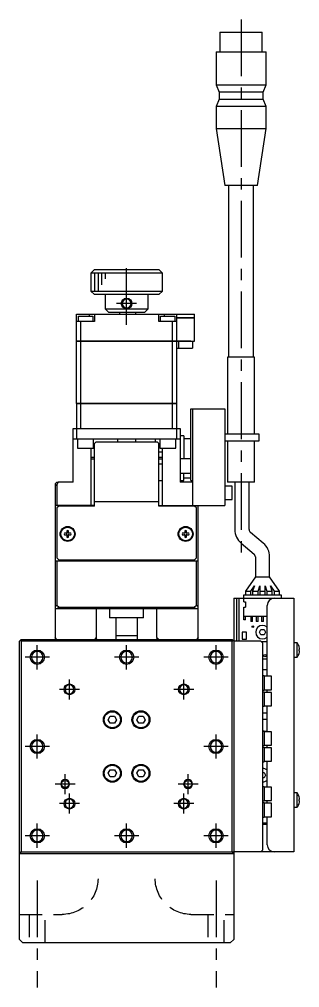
# Model space of a CAD drawing. Extents: x 0 to 776, y -8 to 645.
# Drawn here: x 301.3 to 379.7, y -2.5 to 268.6 of the extents above; entities that cross this region are included whole.
import ezdxf

# ---------------------------------------------------------------- set-up
doc = ezdxf.new("R2010")
doc.units = 0
doc.header["$LTSCALE"] = 0.5
doc.linetypes.add('CENTER', pattern=[50.8, 31.75, -6.35, 6.35, -6.35])
doc.linetypes.add('DASHED', pattern=[19.05, 12.7, -6.35])
for name, color, linetype in [('MSM_CENTER', 1, 'CENTER'), ('MSM_CONTINUOUS', 7, 'CONTINUOUS'), ('MSM_DASHED', 4, 'DASHED'), ('MSM_NARROW', 5, 'CONTINUOUS')]:
    doc.layers.add(name, color=color, linetype=linetype)

msp = doc.modelspace()

# ---------------------------------------------------------------- linework, layer by layer
at = {"layer": 'MSM_CENTER'}
for p, q in [((363.32, 268.55), (363.32, 117.45)), ((331.32, 183), (331.32, 201)), ((334.12, 189), (328.52, 189)), ((306.32, 86.6), (306.32, 93.4)), ((331.32, 86.6), (331.32, 93.4)), ((356.32, 86.6), (356.32, 93.4)), ((309.72, 90), (302.92, 90)), ((334.72, 90), (327.92, 90)), ((359.72, 90), (352.92, 90)), ((315.32, 78.2), (315.32, 83.8)), ((347.32, 78.2), (347.32, 83.8)), ((318.12, 81), (312.52, 81)), ((350.12, 81), (344.52, 81)), ((306.32, 61.6), (306.32, 68.4)), ((356.32, 61.6), (356.32, 68.4)), ((309.72, 65), (302.92, 65)), ((359.72, 65), (352.92, 65)), ((314.12, 51.7), (314.12, 57.3)), ((348.52, 51.7), (348.52, 57.3)), ((316.92, 54.5), (311.32, 54.5)), ((351.32, 54.5), (345.72, 54.5)), ((315.32, 46.2), (315.32, 51.8)), ((347.32, 46.2), (347.32, 51.8)), ((318.12, 49), (312.52, 49)), ((350.12, 49), (344.52, 49)), ((306.32, 36.6), (306.32, 43.4)), ((331.32, 36.6), (331.32, 43.4)), ((356.32, 36.6), (356.32, 43.4)), ((309.72, 40), (302.92, 40)), ((334.72, 40), (327.92, 40)), ((359.72, 40), (352.92, 40)), ((306.32, 27.5), (306.32, -2.5)), ((356.32, 27.5), (356.32, -2.5))]:
    msp.add_line(p, q, dxfattribs=at)
at = {"layer": 'MSM_CONTINUOUS'}
for p, q in [((357.37, 265), (369.27, 265)), ((357.37, 265), (357.37, 259.5)), ((369.27, 259.5), (369.27, 265)), ((356.32, 259.5), (370.32, 259.5)), ((356.32, 259.5), (356.32, 250.2)), ((370.32, 250.2), (370.32, 259.5)), ((356.32, 250.2), (370.32, 250.2)), ((356.32, 250.2), (357.17, 248.2)), ((369.47, 248.2), (370.32, 250.2)), ((369.47, 248.2), (357.17, 248.2)), ((357.17, 248.2), (357.17, 246.2)), ((369.47, 246.2), (369.47, 248.2)), ((357.17, 246.2), (356.32, 244.2)), ((370.32, 244.2), (356.32, 244.2)), ((356.32, 244.2), (356.32, 238)), ((357.17, 246.2), (369.47, 246.2)), ((370.32, 244.2), (369.47, 246.2)), ((370.32, 238), (370.32, 244.2)), ((356.32, 238), (370.32, 238)), ((356.32, 238), (358.75, 222)), ((367.89, 222), (370.32, 238)), ((367.89, 222), (358.75, 222)), ((359.82, 222), (359.82, 174)), ((366.82, 174), (366.82, 222)), ((322.32, 198.5), (321.32, 197.5)), ((322.32, 198.5), (340.32, 198.5)), ((341.32, 197.5), (340.32, 198.5)), ((341.32, 197.5), (321.32, 197.5)), ((321.32, 197.5), (321.32, 192.5)), ((341.32, 192.5), (341.32, 197.5)), ((321.32, 192.5), (341.32, 192.5)), ((321.32, 192.5), (322.32, 191.5)), ((340.32, 191.5), (341.32, 192.5)), ((340.32, 191.5), (322.32, 191.5)), ((325.32, 191.5), (325.32, 187.5)), ((337.32, 187.5), (337.32, 191.5)), ((326.32, 186.5), (325.32, 187.5)), ((325.32, 187.5), (337.32, 187.5)), ((337.32, 187.5), (336.32, 186.5)), ((317.32, 178.5), (317.32, 186)), ((317.32, 186), (350.32, 186)), ((317.82, 184), (317.82, 185.5)), ((317.82, 185.5), (321.82, 185.5)), ((320.82, 186), (320.82, 185.5)), ((321.82, 185.5), (321.82, 184)), ((322.32, 186), (322.32, 184)), ((336.32, 186.5), (326.32, 186.5)), ((329.32, 186.5), (329.32, 186)), ((333.82, 186.5), (333.82, 186)), ((340.32, 184), (340.32, 186)), ((340.82, 185.5), (344.82, 185.5)), ((340.82, 184), (340.82, 185.5)), ((341.82, 186), (341.82, 185.5)), ((344.82, 185.5), (344.82, 184)), ((345.32, 178.5), (345.32, 186)), ((345.32, 185), (350.32, 185)), ((350.32, 184.99), (345.32, 184.99)), ((350.31, 185), (350.31, 184.99)), ((350.32, 185), (350.32, 186)), ((350.32, 178.5), (350.32, 184.99)), ((322.32, 184), (317.32, 184)), ((318.47, 178.5), (318.47, 184)), ((345.32, 184), (340.32, 184)), ((344.16, 178.5), (344.16, 184)), ((317.32, 178.5), (350.32, 178.5)), ((317.32, 161), (317.32, 178.49)), ((349.32, 178.49), (317.32, 178.49)), ((317.33, 178.5), (317.33, 178.49)), ((318.47, 161), (318.47, 178.49)), ((318.48, 178.5), (318.48, 178.49)), ((344.16, 178.5), (344.16, 178.49)), ((344.16, 161), (344.16, 178.49)), ((345.31, 178.5), (345.31, 178.49)), ((345.32, 161), (345.32, 178.49)), ((345.32, 176.5), (349.72, 176.5)), ((345.82, 178.49), (345.82, 176.5)), ((349.32, 178.5), (349.32, 178.49)), ((349.72, 178.5), (349.72, 176.5)), ((367.07, 174), (359.57, 174)), ((359.57, 174), (359.57, 152.5)), ((367.07, 152.5), (367.07, 174)), ((317.32, 161), (345.32, 161)), ((317.32, 160.99), (317.32, 151)), ((345.32, 160.99), (317.32, 160.99)), ((317.33, 161), (317.33, 160.99)), ((318.47, 154), (318.47, 160.99)), ((318.48, 161), (318.48, 160.99)), ((344.16, 161), (344.16, 160.99)), ((344.16, 154), (344.16, 160.99)), ((345.31, 161), (345.31, 160.99)), ((345.32, 151), (345.32, 160.99)), ((349.32, 139.5), (349.32, 159.5)), ((349.32, 159.5), (358.82, 159.5)), ((349.82, 132.5), (349.82, 159.5)), ((358.82, 159.5), (358.82, 132.5)), ((316.32, 154), (346.32, 154)), ((316.32, 139), (316.32, 154)), ((346.32, 154), (346.32, 139)), ((347.32, 152), (346.32, 152)), ((347.32, 152), (347.32, 145.5)), ((358.82, 152.5), (368.32, 152.5)), ((368.32, 152.5), (368.32, 150.5)), ((346.32, 151), (316.32, 151)), ((317.57, 151), (317.57, 148.5)), ((322.07, 148.5), (322.07, 151)), ((322.82, 150.3), (322.32, 149.8)), ((322.32, 132.3), (322.32, 149.8)), ((322.82, 150.3), (339.82, 150.3)), ((328.82, 150.3), (328.82, 151)), ((333.82, 151), (333.82, 150.3)), ((339.32, 151), (339.32, 150.3)), ((340.32, 149.8), (339.82, 150.3)), ((340.32, 132.3), (340.32, 149.8)), ((340.57, 151), (340.57, 148.5)), ((345.07, 148.5), (345.07, 151)), ((347.32, 151.25), (349.32, 151.25)), ((368.32, 150.5), (358.82, 150.5)), ((359.57, 150.5), (359.57, 139)), ((367.07, 139), (367.07, 150.5)), ((317.57, 148.5), (322.07, 148.5)), ((321.32, 148.5), (321.32, 132.3)), ((340.32, 147.5), (341.32, 147.5)), ((340.57, 148.5), (345.07, 148.5)), ((341.32, 132.3), (341.32, 148.5)), ((321.32, 146), (322.32, 146)), ((321.32, 145.5), (322.32, 145.5)), ((340.32, 146), (341.32, 146)), ((340.32, 145.5), (341.32, 145.5)), ((341.32, 144), (340.32, 144)), ((349.32, 145.5), (346.32, 145.5)), ((346.32, 141.5), (349.32, 141.5)), ((347.32, 139.5), (347.32, 141.5)), ((311.32, 138.5), (311.82, 139)), ((311.32, 138.5), (311.32, 95)), ((311.82, 138.39), (311.32, 137.89)), ((312.13, 139), (311.82, 138.39)), ((311.82, 139), (312.13, 139)), ((311.82, 138.39), (311.82, 132.5)), ((316.32, 139), (312.13, 139)), ((340.32, 139.5), (341.32, 139.5)), ((346.32, 139.5), (347.32, 139.5)), ((349.82, 139), (346.32, 139)), ((347.32, 140.25), (349.32, 140.25)), ((349.32, 139.5), (349.82, 139.5)), ((367.07, 139), (359.57, 139)), ((361.57, 139), (361.57, 125.72)), ((365.57, 125.72), (365.57, 139)), ((360.82, 137.9), (358.82, 137.9)), ((360.82, 134.1), (360.82, 137.9)), ((340.32, 133.5), (322.32, 133.5)), ((358.82, 134.1), (360.82, 134.1)), ((322.32, 132.5), (311.32, 132.5)), ((312.32, 132.3), (311.82, 131.8)), ((311.82, 131.8), (311.82, 117.8)), ((322.32, 132.3), (312.32, 132.3)), ((340.32, 132.5), (358.82, 132.5)), ((350.32, 132.3), (340.32, 132.3)), ((350.82, 131.8), (350.32, 132.3)), ((350.82, 117.8), (350.82, 131.8)), ((351.32, 95), (351.32, 132.5)), ((314.58, 124.74), (313.9, 124.74)), ((314.58, 125.42), (314.58, 124.74)), ((315.06, 124.74), (315.06, 125.42)), ((315.74, 124.74), (315.06, 124.74)), ((347.58, 124.74), (346.9, 124.74)), ((347.58, 125.42), (347.58, 124.74)), ((348.06, 124.74), (348.06, 125.42)), ((348.74, 124.74), (348.06, 124.74)), ((369.53, 121.93), (365.93, 124.95)), ((313.9, 124.26), (314.58, 124.26)), ((314.58, 124.26), (314.58, 123.58)), ((315.06, 123.58), (315.06, 124.26)), ((315.06, 124.26), (315.74, 124.26)), ((346.9, 124.26), (347.58, 124.26)), ((347.58, 124.26), (347.58, 123.58)), ((348.06, 124.26), (348.74, 124.26)), ((348.06, 123.58), (348.06, 124.26)), ((363.36, 121.89), (366.96, 118.87)), ((311.32, 117), (351.32, 117)), ((311.82, 117.8), (312.32, 117.3)), ((311.82, 117), (311.82, 104.61)), ((312.32, 117.3), (350.32, 117.3)), ((321.32, 117.3), (321.32, 117)), ((323.07, 117), (323.07, 117.3)), ((326.32, 117.3), (326.32, 117.2)), ((326.32, 117.2), (336.32, 117.2)), ((326.32, 117.2), (326.52, 117)), ((336.12, 117), (336.32, 117.2)), ((336.32, 117.2), (336.32, 117.3)), ((339.57, 117.3), (339.57, 117)), ((341.32, 117), (341.32, 117.3)), ((350.32, 117.3), (350.82, 117.8)), ((350.82, 104.61), (350.82, 117)), ((367.32, 118.1), (367.32, 112.5)), ((371.32, 112.5), (371.32, 118.1)), ((367.32, 112.5), (364.57, 108.5)), ((367.32, 112.5), (371.32, 112.5)), ((374.07, 108.5), (371.32, 112.5)), ((364.57, 108.5), (366.07, 108.5)), ((364.57, 108.5), (364.57, 107.5)), ((366.07, 108.5), (367.07, 109.95)), ((366.07, 107.5), (366.07, 108.5)), ((367.07, 109.95), (366.57, 108.5)), ((366.57, 108.5), (368.07, 108.5)), ((366.57, 108.5), (366.57, 107.5)), ((368.07, 108.5), (368.57, 109.95)), ((368.07, 107.5), (368.07, 108.5)), ((368.57, 109.95), (368.57, 107.5)), ((368.57, 108.5), (370.07, 108.5)), ((370.07, 109.95), (370.57, 108.5)), ((370.07, 107.5), (370.07, 109.95)), ((370.57, 108.5), (372.07, 108.5)), ((370.57, 108.5), (370.57, 107.5)), ((372.07, 108.5), (371.57, 109.95)), ((371.57, 109.95), (372.57, 108.5)), ((372.07, 107.5), (372.07, 108.5)), ((372.57, 108.5), (374.07, 108.5)), ((372.57, 108.5), (372.57, 107.5)), ((374.07, 107.5), (374.07, 108.5)), ((361.32, 106.5), (361.32, 11)), ((361.32, 106.5), (378.12, 106.5)), ((362.12, 94.5), (362.12, 106.5)), ((362.82, 94.5), (362.82, 106.5)), ((364.07, 107.5), (374.57, 107.5)), ((364.07, 105.5), (364.07, 107.5)), ((374.57, 107.5), (374.57, 106.5)), ((378.12, 106.5), (378.12, 35.5)), ((311.32, 104.11), (311.82, 104.61)), ((351.32, 103.5), (311.32, 103.5)), ((311.82, 104.61), (312.43, 104)), ((312.43, 104), (311.93, 103.5)), ((312.43, 104), (350.21, 104)), ((322.83, 103.5), (322.83, 95.5)), ((326.57, 103.5), (326.57, 101)), ((336.07, 101), (336.07, 103.5)), ((339.8, 95.5), (339.8, 103.5)), ((350.21, 104), (350.82, 104.61)), ((350.71, 103.5), (350.21, 104)), ((350.82, 104.61), (351.32, 104.11)), ((364.07, 105.5), (364.57, 105.5)), ((364.07, 104), (364.57, 104)), ((364.07, 100.5), (364.07, 104)), ((364.57, 105.5), (364.57, 104)), ((370.62, 84.65), (370.62, 104.5)), ((336.07, 101), (326.57, 101)), ((328.32, 101), (328.32, 95)), ((334.32, 95), (334.32, 101)), ((364.07, 101.5), (370.62, 101.5)), ((364.57, 100.5), (364.07, 100.5)), ((364.57, 100.5), (364.57, 101.5)), ((366.07, 101.5), (366.07, 100)), ((366.57, 100), (366.57, 101.5)), ((367.57, 101.5), (367.57, 100)), ((368.07, 100), (368.07, 101.5)), ((369.07, 101.5), (369.07, 100)), ((369.57, 100), (369.57, 101.5)), ((370.57, 101.5), (370.57, 100)), ((366.57, 100), (366.07, 100)), ((368.07, 100), (367.57, 100)), ((368.45, 97), (368.89, 97.75)), ((368.89, 97.75), (369.75, 97.75)), ((369.57, 100), (369.07, 100)), ((369.75, 97.75), (370.19, 97)), ((370.62, 100), (370.57, 100)), ((301.82, 95), (301.32, 94.5)), ((301.82, 95), (360.82, 95)), ((311.82, 95), (311.32, 95.5)), ((322.83, 95.5), (322.33, 95)), ((323.01, 95), (322.83, 95.5)), ((334.32, 96), (328.32, 96)), ((339.8, 95.5), (339.63, 95)), ((340.3, 95), (339.8, 95.5)), ((351.32, 95.5), (350.82, 95)), ((361.32, 94.5), (360.82, 95)), ((363.61, 97.02), (363.61, 95.02)), ((364.86, 97.02), (363.61, 97.02)), ((363.61, 95.02), (364.86, 95.02)), ((364.86, 95.02), (364.86, 97.02)), ((368.89, 96.25), (368.45, 97)), ((369.75, 96.25), (368.89, 96.25)), ((370.19, 97), (369.75, 96.25)), ((301.32, 11), (301.32, 94.5)), ((301.82, 94.5), (301.57, 94.75)), ((360.82, 94.5), (301.82, 94.5)), ((301.82, 94.5), (301.82, 35.5)), ((361.07, 94.75), (360.82, 94.5)), ((360.82, 35.5), (360.82, 94.5)), ((368.82, 94.5), (361.32, 94.5)), ((369.32, 94), (368.82, 94.5)), ((368.97, 94.35), (370.62, 94.35)), ((369.32, 94), (369.32, 36)), ((379.02, 94), (378.12, 94)), ((379.02, 90), (379.02, 94)), ((379.58, 92.93), (379.58, 92.95)), ((379.58, 92.2), (379.71, 92.2)), ((379.58, 91.8), (379.58, 92.2)), ((378.12, 90), (379.02, 90)), ((379.71, 91.8), (379.58, 91.8)), ((379.58, 91.05), (379.58, 91.07)), ((370.62, 89.44), (369.32, 89.44)), ((370.62, 86.5), (369.32, 86.5)), ((369.82, 84.75), (369.32, 84.75)), ((369.82, 84.75), (369.82, 80.75)), ((371.82, 84.65), (369.82, 84.65)), ((371.82, 80.85), (371.82, 84.65)), ((369.32, 80.75), (369.82, 80.75)), ((369.82, 80.25), (369.32, 80.25)), ((369.82, 80.85), (371.82, 80.85)), ((369.82, 80.25), (369.82, 76.25)), ((371.82, 80.15), (369.82, 80.15)), ((370.62, 80.15), (370.62, 80.85)), ((371.82, 76.35), (371.82, 80.15)), ((369.32, 76.25), (369.82, 76.25)), ((369.82, 76.35), (371.82, 76.35)), ((370.62, 69.15), (370.62, 76.35)), ((326.17, 72.5), (326.74, 73.5)), ((326.74, 73.5), (327.9, 73.5)), ((327.9, 73.5), (328.47, 72.5)), ((334.17, 72.5), (334.74, 73.5)), ((334.74, 73.5), (335.9, 73.5)), ((335.9, 73.5), (336.47, 72.5)), ((369.32, 74.42), (370.62, 74.42)), ((326.74, 71.5), (326.17, 72.5)), ((327.9, 71.5), (326.74, 71.5)), ((328.47, 72.5), (327.9, 71.5)), ((334.74, 71.5), (334.17, 72.5)), ((335.9, 71.5), (334.74, 71.5)), ((336.47, 72.5), (335.9, 71.5)), ((370.62, 72.54), (369.32, 72.54)), ((369.32, 69.34), (370.62, 69.34)), ((369.82, 69.25), (369.32, 69.25)), ((369.82, 69.25), (369.82, 65.25)), ((371.82, 69.15), (369.82, 69.15)), ((371.82, 65.35), (371.82, 69.15)), ((369.32, 65.25), (369.82, 65.25)), ((369.82, 65.35), (371.82, 65.35)), ((370.62, 64.65), (370.62, 65.35)), ((369.82, 64.75), (369.32, 64.75)), ((369.82, 64.75), (369.82, 60.75)), ((371.82, 64.65), (369.82, 64.65)), ((371.82, 60.85), (371.82, 64.65)), ((369.32, 60.75), (369.82, 60.75)), ((369.82, 60.85), (371.82, 60.85)), ((370.62, 53.65), (370.62, 60.85)), ((326.17, 57.5), (326.74, 58.5)), ((326.74, 56.5), (326.17, 57.5)), ((326.74, 58.5), (327.9, 58.5)), ((327.9, 58.5), (328.47, 57.5)), ((328.47, 57.5), (327.9, 56.5)), ((334.17, 57.5), (334.74, 58.5)), ((334.74, 56.5), (334.17, 57.5)), ((334.74, 58.5), (335.9, 58.5)), ((335.9, 58.5), (336.47, 57.5)), ((336.47, 57.5), (335.9, 56.5)), ((369.32, 57.75), (369.75, 57.75)), ((369.75, 57.75), (370.19, 57)), ((370.19, 57), (369.75, 56.25)), ((327.9, 56.5), (326.74, 56.5)), ((335.9, 56.5), (334.74, 56.5)), ((369.75, 56.25), (369.32, 56.25)), ((369.82, 53.75), (369.32, 53.75)), ((369.82, 53.75), (369.82, 49.75)), ((371.82, 53.65), (369.82, 53.65)), ((371.82, 49.85), (371.82, 53.65)), ((379.02, 52), (378.12, 52)), ((379.02, 48), (379.02, 52)), ((369.32, 49.75), (369.82, 49.75)), ((369.82, 49.25), (369.32, 49.25)), ((369.82, 49.85), (371.82, 49.85)), ((369.82, 49.25), (369.82, 45.25)), ((371.82, 49.15), (369.82, 49.15)), ((370.62, 49.15), (370.62, 49.85)), ((371.82, 45.35), (371.82, 49.15)), ((379.58, 50.93), (379.58, 50.95)), ((379.58, 50.2), (379.71, 50.2)), ((379.58, 49.8), (379.58, 50.2)), ((379.71, 49.8), (379.58, 49.8)), ((379.58, 49.05), (379.58, 49.07)), ((378.12, 48), (379.02, 48)), ((369.32, 45.25), (369.82, 45.25)), ((370.62, 43.5), (369.32, 43.5)), ((369.82, 45.35), (371.82, 45.35)), ((370.62, 37.5), (370.62, 45.35)), ((370.62, 43.2), (369.32, 43.2)), ((301.32, 35.5), (301.82, 35)), ((301.57, 35.25), (301.82, 35.5)), ((301.82, 35.5), (360.82, 35.5)), ((360.82, 35.5), (361.07, 35.25)), ((360.82, 35), (361.32, 35.5)), ((378.12, 35.5), (361.32, 35.5)), ((368.82, 35.5), (369.32, 36)), ((361.32, 35), (301.32, 35)), ((301.32, 11), (302.32, 10)), ((360.32, 10), (361.32, 11)), ((360.32, 10), (302.32, 10))]:
    msp.add_line(p, q, dxfattribs=at)
at = {"layer": 'MSM_CONTINUOUS', "extrusion": (0, 0, -1)}
for centre, radius in [((-331.32, 189), 1.23), ((-306.32, 90), 1.62), ((-331.32, 90), 1.62), ((-356.32, 90), 1.62), ((-315.32, 81), 1.23), ((-347.32, 81), 1.23), ((-306.32, 65), 1.62), ((-356.32, 65), 1.62), ((-315.32, 49), 1.23), ((-347.32, 49), 1.23), ((-306.32, 40), 1.62), ((-331.32, 40), 1.62), ((-356.32, 40), 1.62)]:
    msp.add_circle(centre, radius, dxfattribs=at)
at = {"layer": 'MSM_CONTINUOUS'}
for centre, radius in [((314.82, 124.5), 2.1), ((314.82, 124.5), 1.9), ((347.82, 124.5), 2.1), ((347.82, 124.5), 1.9), ((366.62, 98.56), 0.2), ((370.02, 90.44), 0.35), ((327.32, 72.5), 2.5), ((327.32, 72.5), 2.25), ((335.32, 72.5), 2.5), ((335.32, 72.5), 2.25), ((327.32, 57.5), 2.5), ((327.32, 57.5), 2.25), ((335.32, 57.5), 2.5), ((335.32, 57.5), 2.25), ((314.12, 54.5), 1.01), ((348.52, 54.5), 1.01)]:
    msp.add_circle(centre, radius, dxfattribs=at)
for centre, radius, start, end in [((314.82, 124.5), 0.95, 165.3667, 194.6333), ((314.82, 124.5), 0.365, 138.8496, 221.1504), ((314.82, 124.5), 0.95, 75.3667, 104.6333), ((314.82, 124.5), 0.365, 48.8496, 131.1504), ((314.82, 124.5), 0.365, 318.8496, 41.1504), ((314.82, 124.5), 0.95, 345.3667, 14.6333), ((347.82, 124.5), 0.95, 165.3667, 194.6333), ((347.82, 124.5), 0.365, 138.8496, 221.1504), ((347.82, 124.5), 0.95, 75.3667, 104.6333), ((347.82, 124.5), 0.365, 48.8496, 131.1504), ((347.82, 124.5), 0.365, 318.8496, 41.1504), ((347.82, 124.5), 0.95, 345.3667, 14.6333), ((366.57, 125.72), 5, 180, 230), ((366.57, 125.72), 1, 180, 230), ((314.82, 124.5), 0.365, 228.8496, 311.1504), ((314.82, 124.5), 0.95, 255.3667, 284.6333), ((347.82, 124.5), 0.365, 228.8496, 311.1504), ((347.82, 124.5), 0.95, 255.3667, 284.6333), ((366.32, 118.1), 5, 0, 50), ((366.32, 118.1), 1, 0, 50), ((372.62, 104.5), 2, 90, 180), ((369.32, 97), 1.9, 46.8264, 313.1736), ((376.52, 92), 3.2, 17.27, 38.6822), ((376.52, 92), 3.19, 3.5904, 16.9053), ((376.52, 92), 3.2, 321.3178, 342.73), ((376.52, 92), 3.19, 343.0947, 356.4097), ((369.32, 57), 1.9, 46.8264, 90), ((369.32, 57), 1.9, 270, 313.1736), ((376.52, 50), 3.2, 17.27, 38.6822), ((376.52, 50), 3.2, 321.3178, 342.73), ((376.52, 50), 3.19, 3.5903, 16.9053), ((376.52, 50), 3.19, 343.0947, 356.4097), ((372.62, 37.5), 2, 180, 270)]:
    msp.add_arc(centre, radius, start, end, dxfattribs=at)
at = {"layer": 'MSM_DASHED'}
for p, q in [((301.32, 18), (313.32, 18)), ((304.07, 18), (304.07, 10)), ((308.57, 10), (308.57, 18)), ((349.32, 18), (361.32, 18)), ((354.07, 18), (354.07, 10)), ((358.57, 10), (358.57, 18))]:
    msp.add_line(p, q, dxfattribs=at)
at = {"layer": 'MSM_DASHED', "extrusion": (0, 0, -1)}
for centre, start, end in [((-313.32, 28), 180, 270), ((-349.32, 28), 270, 0)]:
    msp.add_arc(centre, 10, start, end, dxfattribs=at)
at = {"layer": 'MSM_NARROW'}
for p, q in [((322.32, 197.5), (322.32, 192.5)), ((323.32, 197.5), (323.32, 192.5)), ((324.32, 197.5), (324.32, 194.2)), ((325.32, 197.5), (325.32, 195.9))]:
    msp.add_line(p, q, dxfattribs=at)
for centre, radius in [((331.32, 189), 1.5), ((306.32, 90), 2), ((331.32, 90), 2), ((356.32, 90), 2), ((315.32, 81), 1.5), ((347.32, 81), 1.5), ((306.32, 65), 2), ((356.32, 65), 2), ((315.32, 49), 1.5), ((347.32, 49), 1.5), ((306.32, 40), 2), ((331.32, 40), 2), ((356.32, 40), 2)]:
    msp.add_circle(centre, radius, dxfattribs=at)
at = {"layer": 'MSM_NARROW', "extrusion": (0, 0, -1)}
for centre in [(-314.12, 54.5), (-348.52, 54.5)]:
    msp.add_circle(centre, 1.25, dxfattribs=at)

doc.saveas('drawing.dxf')
